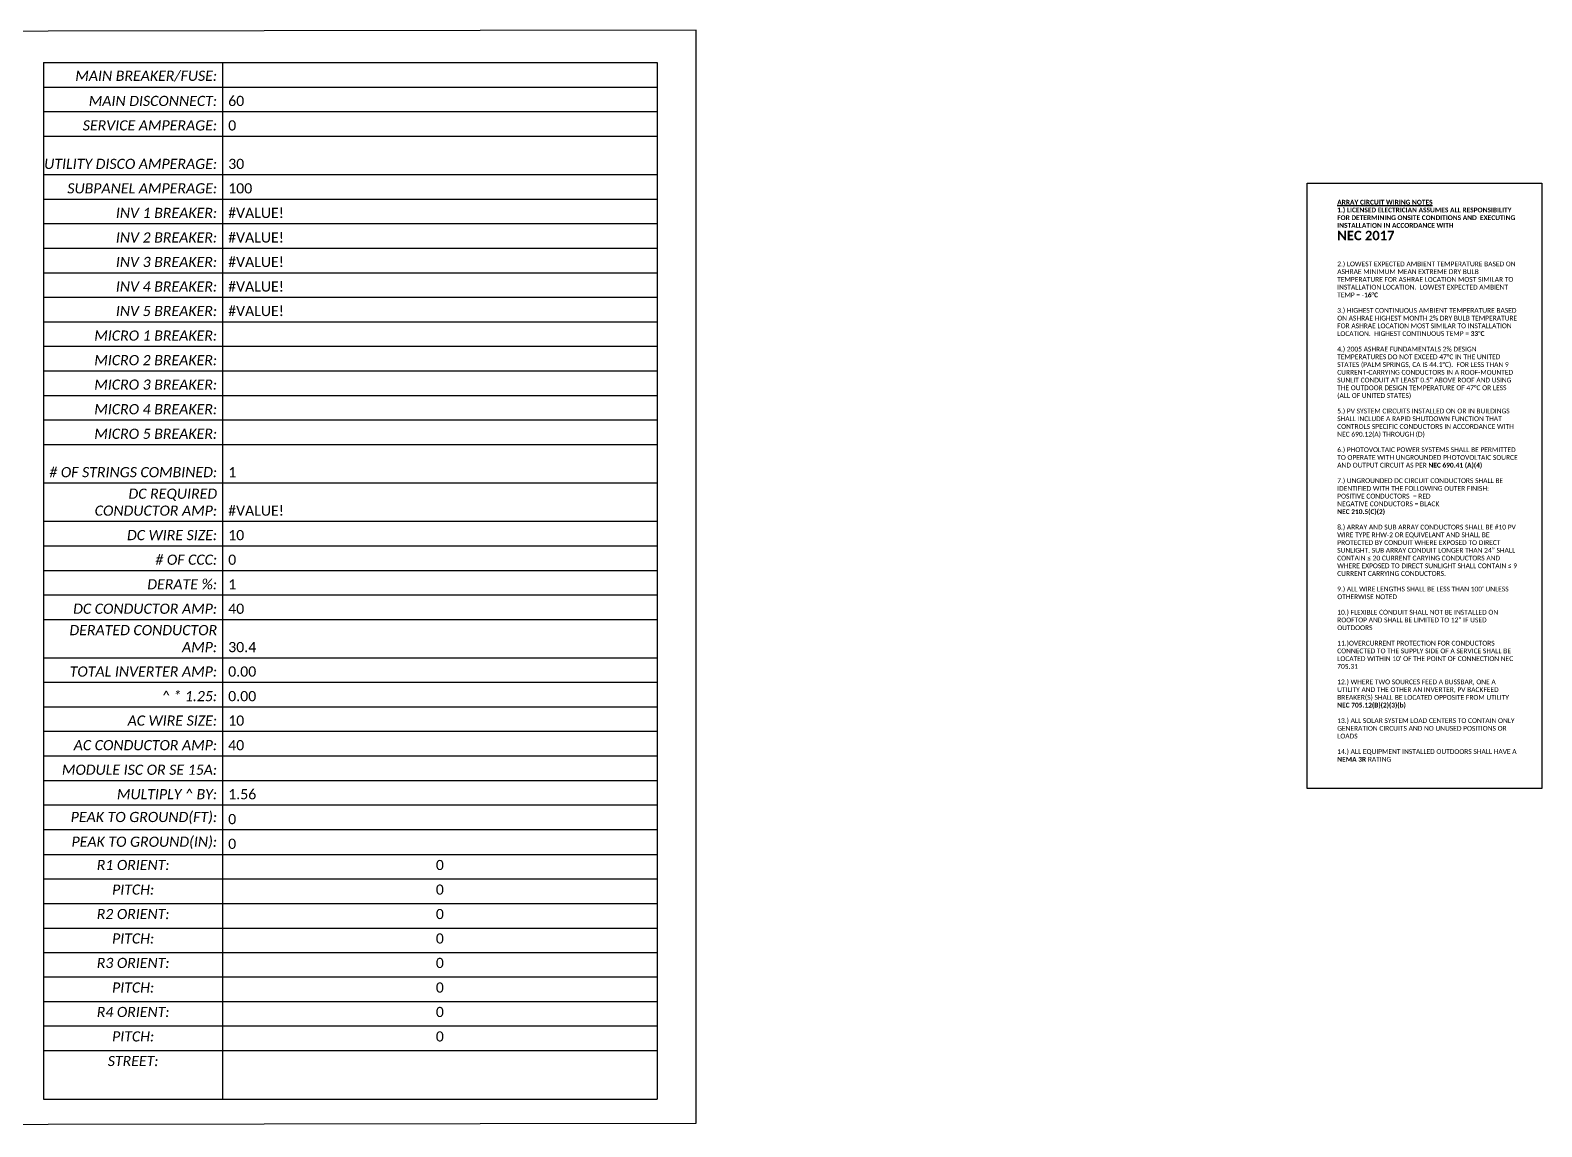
# Model space of a CAD drawing. Header units: feet. Extents: x -13431 to 10063, y 8893 to 29871.
# Drawn here: x 5166 to 6286, y 16778 to 17589 of the extents above; entities that cross this region are included whole.
import ezdxf

# ---------------------------------------------------------------- set-up
doc = ezdxf.new("R2010")
doc.units = ezdxf.units.FT
doc.header["$MEASUREMENT"] = 0
doc.layers.add('LOCKED (NO PRINT)', color=7, linetype='Continuous', plot=False)
doc.layers.add('LOCKED (PRINT)', color=7, linetype='Continuous')
doc.styles.get("Standard").update_dxf_attribs({"font": 'calibri.ttf'})

# ---------------------------------------------------------------- blocks, each defined once
blk = doc.blocks.new('*T113')
at = {"color": 0, "linetype": 'ByBlock', "lineweight": -2, "transparency": 16777216}
for p, q in [((0, 0), (454.5, 0)), ((0, 0), (0, -767.5)), ((132.6, 0), (132.6, -767.5)), ((454.5, 0), (454.5, -767.5)), ((0, -18.3), (454.5, -18.3)), ((0, -36.4), (454.5, -36.4)), ((0, -54.6), (454.5, -54.6)), ((0, -83), (454.5, -83)), ((0, -101.2), (454.5, -101.2)), ((0, -119.4), (454.5, -119.4)), ((0, -137.5), (454.5, -137.5)), ((0, -155.7), (454.5, -155.7)), ((0, -173.8), (454.5, -173.8)), ((0, -192), (454.5, -192)), ((0, -210.2), (454.5, -210.2)), ((0, -228.3), (454.5, -228.3)), ((0, -246.5), (454.5, -246.5)), ((0, -264.7), (454.5, -264.7)), ((0, -282.8), (454.5, -282.8)), ((0, -311.3), (454.5, -311.3)), ((0, -339.7), (454.5, -339.7)), ((0, -357.9), (454.5, -357.9)), ((0, -376.1), (454.5, -376.1)), ((0, -394.2), (454.5, -394.2)), ((0, -412.4), (454.5, -412.4)), ((0, -440.7), (454.5, -440.7)), ((0, -458.9), (454.5, -458.9)), ((0, -477), (454.5, -477)), ((0, -495.2), (454.5, -495.2)), ((0, -513.4), (454.5, -513.4)), ((0, -531.5), (454.5, -531.5)), ((0, -549.7), (454.5, -549.7)), ((0, -568), (454.5, -568)), ((0, -586.4), (454.5, -586.4)), ((0, -604.5), (454.5, -604.5)), ((0, -622.6), (454.5, -622.6)), ((0, -640.8), (454.5, -640.8)), ((0, -658.9), (454.5, -658.9)), ((0, -677), (454.5, -677)), ((0, -695.1), (454.5, -695.1)), ((0, -713.3), (454.5, -713.3)), ((0, -731.4), (454.5, -731.4)), ((0, -767.5), (454.5, -767.5))]:
    blk.add_line(p, q, dxfattribs=at)
at = {"color": 0, "linetype": 'Continuous', "transparency": 16777216}
for s, insert, char_height, width, attachment_point in [('{\\fCalibri|b0|i1|c0;\\c8355711;MAIN BREAKER/FUSE:', (128.5, -14.2), 7.526, 124.479, 9), ('{\\fCalibri|b0|i0|c0;', (136.7, -14.2), 7.526, 313.751, 7), ('{\\fCalibri|b0|i1|c0;\\c8355711;MAIN DISCONNECT:', (128.5, -32.4), 7.526, 124.479, 9), ('{\\fCalibri|b0|i0|c0;60', (136.7, -32.4), 7.526, 313.751, 7), ('{\\fCalibri|b0|i1|c0;\\c8355711;SERVICE AMPERAGE:', (128.5, -50.5), 7.526, 124.479, 9), ('{\\fCalibri|b0|i0|c0;0', (136.7, -50.5), 7.526, 313.751, 7), ('{\\fCalibri|b0|i1|c0;\\c8355711;UTILITY DISCO AMPERAGE:', (128.5, -79), 7.526, 124.479, 9), ('{\\fCalibri|b0|i0|c0;30', (136.7, -79), 7.526, 313.751, 7), ('{\\fCalibri|b0|i1|c0;\\c8355711;SUBPANEL AMPERAGE:', (128.5, -97.1), 7.526, 124.479, 9), ('{\\fCalibri|b0|i0|c0;100', (136.7, -97.1), 7.526, 313.751, 7), ('{\\fCalibri|b0|i1|c0;\\c8355711;INV 1 BREAKER:', (128.5, -115.3), 7.526, 124.479, 9), ('{\\fCalibri|b0|i0|c0;#VALUE!', (136.7, -115.3), 7.526, 313.751, 7), ('{\\fCalibri|b0|i1|c0;\\c8355711;INV 2 BREAKER:', (128.5, -133.5), 7.526, 124.479, 9), ('{\\fCalibri|b0|i0|c0;#VALUE!', (136.7, -133.5), 7.526, 313.751, 7), ('{\\fCalibri|b0|i1|c0;\\c8355711;INV 3 BREAKER:', (128.5, -151.6), 7.526, 124.479, 9), ('{\\fCalibri|b0|i0|c0;#VALUE!', (136.7, -151.6), 7.526, 313.751, 7), ('{\\fCalibri|b0|i1|c0;\\c8355711;INV 4 BREAKER:', (128.5, -169.8), 7.526, 124.479, 9), ('{\\fCalibri|b0|i0|c0;#VALUE!', (136.7, -169.8), 7.526, 313.751, 7), ('{\\fCalibri|b0|i1|c0;\\c8355711;INV 5 BREAKER:', (128.5, -187.9), 7.526, 124.479, 9), ('{\\fCalibri|b0|i0|c0;#VALUE!', (136.7, -187.9), 7.526, 313.751, 7), ('{\\fCalibri|b0|i1|c0;\\c8355711;MICRO 1 BREAKER:', (128.5, -206.1), 7.526, 124.479, 9), ('{\\fCalibri|b0|i0|c0;', (136.7, -206.1), 7.526, 313.751, 7), ('{\\fCalibri|b0|i1|c0;\\c8355711;MICRO 2 BREAKER:', (128.5, -224.3), 7.526, 124.479, 9), ('{\\fCalibri|b0|i1|c0;\\c8355711;MICRO 3 BREAKER:', (128.5, -242.4), 7.526, 124.479, 9), ('{\\fCalibri|b0|i0|c0;', (136.7, -224.3), 7.526, 313.751, 7), ('{\\fCalibri|b0|i0|c0;', (136.7, -242.4), 7.526, 313.751, 7), ('{\\fCalibri|b0|i1|c0;\\c8355711;MICRO 4 BREAKER:', (128.5, -260.6), 7.526, 124.479, 9), ('{\\fCalibri|b0|i0|c0;', (136.7, -260.6), 7.526, 313.751, 7), ('{\\fCalibri|b0|i1|c0;\\c8355711;MICRO 5 BREAKER:', (128.5, -278.8), 7.526, 124.479, 9), ('{\\fCalibri|b0|i0|c0;', (136.7, -278.8), 7.526, 313.751, 7), ('{\\fCalibri|b0|i1|c0;\\c8355711;# OF STRINGS COMBINED:', (128.5, -307.2), 7.526, 124.479, 9), ('{\\fCalibri|b0|i0|c0;1', (136.7, -307.2), 7.526, 313.751, 7), ('{\\fCalibri|b0|i1|c0;\\c8355711;DC REQUIRED CONDUCTOR AMP:', (128.5, -335.7), 7.526, 124.479, 9), ('{\\fCalibri|b0|i0|c0;#VALUE!', (136.7, -335.7), 7.526, 313.751, 7), ('{\\fCalibri|b0|i1|c0;\\c8355711;DC WIRE SIZE:', (128.5, -353.8), 7.526, 124.479, 9), ('{\\fCalibri|b0|i0|c0;10', (136.7, -353.8), 7.526, 313.751, 7), ('{\\fCalibri|b0|i1|c0;\\c8355711;# OF CCC:', (128.5, -372), 7.526, 124.479, 9), ('{\\fCalibri|b0|i0|c0;0', (136.7, -372), 7.526, 313.751, 7), ('{\\fCalibri|b0|i1|c0;\\c8355711;DERATE %:', (128.5, -390.2), 7.526, 124.479, 9), ('{\\fCalibri|b0|i0|c0;1', (136.7, -390.2), 7.526, 313.751, 7), ('{\\fCalibri|b0|i1|c0;\\c8355711;DC CONDUCTOR AMP:', (128.5, -408.3), 7.526, 124.479, 9), ('{\\fCalibri|b0|i0|c0;40', (136.7, -408.3), 7.526, 313.751, 7), ('{\\fCalibri|b0|i1|c0;\\c8355711;DERATED CONDUCTOR AMP:', (128.5, -436.7), 7.526, 124.479, 9), ('{\\fCalibri|b0|i0|c0;30.4', (136.7, -436.7), 7.526, 313.751, 7), ('{\\fCalibri|b0|i1|c0;\\c8355711;TOTAL INVERTER AMP:', (128.5, -454.8), 7.526, 124.479, 9), ('{\\fCalibri|b0|i0|c0;0.00', (136.7, -454.8), 7.526, 313.751, 7), ('{\\fCalibri|b0|i1|c0;\\c8355711;^  * 1.25:', (128.5, -473), 7.526, 124.479, 9), ('{\\fCalibri|b0|i0|c0;0.00', (136.7, -473), 7.526, 313.751, 7), ('{\\fCalibri|b0|i1|c0;\\c8355711;AC WIRE SIZE:', (128.5, -491.1), 7.526, 124.479, 9), ('{\\fCalibri|b0|i0|c0;10', (136.7, -491.1), 7.526, 313.751, 7), ('{\\fCalibri|b0|i1|c0;\\c8355711;AC CONDUCTOR AMP:', (128.5, -509.3), 7.526, 124.479, 9), ('{\\fCalibri|b0|i0|c0;40', (136.7, -509.3), 7.526, 313.751, 7), ('{\\fCalibri|b0|i1|c0;\\c8355711;MODULE ISC OR SE 15A:', (128.5, -527.5), 7.526, 124.479, 9), ('{\\fCalibri|b0|i0|c0;', (136.7, -527.5), 7.526, 313.751, 7), ('{\\fCalibri|b0|i1|c0;\\c8355711;MULTIPLY ^  BY:', (128.5, -545.6), 7.526, 124.479, 9), ('{\\fCalibri|b0|i0|c0;1.56', (136.7, -545.6), 7.526, 313.751, 7), ('{\\fCalibri|b0|i1|c0;\\c8355711;PEAK TO GROUND(FT):', (128.5, -564), 7.526, 124.479, 9), ('{\\fCalibri|b0|i0|c0;0', (136.7, -564), 7.526, 313.751, 7), ('{\\fCalibri|b0|i1|c0;\\c8355711;PEAK TO GROUND(IN):', (128.5, -582.3), 7.526, 124.479, 9), ('{\\fCalibri|b0|i0|c0;0', (136.7, -582.3), 7.526, 313.751, 7), ('{\\fCalibri|b0|i1|c0;\\c8355711;R1 ORIENT:', (66.3, -590.4), 7.5, 124.479, 2), ('{\\fCalibri|b0|i0|c0;0', (293.5, -590.4), 7.5, 313.751, 2), ('{\\fCalibri|b0|i1|c0;\\c8355711;PITCH:', (66.3, -608.6), 7.5, 124.479, 2), ('{\\fCalibri|b0|i0|c0;0', (293.5, -608.6), 7.5, 313.751, 2), ('{\\fCalibri|b0|i1|c0;\\c8355711;R2 ORIENT:', (66.3, -626.7), 7.5, 124.479, 2), ('{\\fCalibri|b0|i0|c0;0', (293.5, -626.7), 7.5, 313.751, 2), ('{\\fCalibri|b0|i1|c0;\\c8355711;PITCH:', (66.3, -644.8), 7.5, 124.479, 2), ('{\\fCalibri|b0|i0|c0;0', (293.5, -644.8), 7.5, 313.751, 2), ('{\\fCalibri|b0|i1|c0;\\c8355711;R3 ORIENT:', (66.3, -662.9), 7.5, 124.479, 2), ('{\\fCalibri|b0|i0|c0;0', (293.5, -662.9), 7.5, 313.751, 2), ('{\\fCalibri|b0|i1|c0;\\c8355711;PITCH:', (66.3, -681.1), 7.5, 124.479, 2), ('{\\fCalibri|b0|i0|c0;0', (293.5, -681.1), 7.5, 313.751, 2), ('{\\fCalibri|b0|i1|c0;\\c8355711;R4 ORIENT:', (66.3, -699.2), 7.5, 124.479, 2), ('{\\fCalibri|b0|i0|c0;0', (293.5, -699.2), 7.5, 313.751, 2), ('{\\fCalibri|b0|i1|c0;\\c8355711;PITCH:', (66.3, -717.3), 7.5, 124.479, 2), ('{\\fCalibri|b0|i0|c0;0', (293.5, -717.3), 7.5, 313.751, 2), ('{\\fCalibri|b0|i1|c0;\\c8355711;STREET:', (66.3, -735.5), 7.5, 124.479, 2)]:
    blk.add_mtext(s, dxfattribs=dict(at, insert=insert, char_height=char_height, width=width, attachment_point=attachment_point))
at = {"color": 10, "linetype": 'Continuous', "transparency": 16777216, "insert": (450.4, -749.4), "char_height": 19, "width": 313.751, "attachment_point": 6}
blk.add_mtext('{\\fCalibri|b0|i0|c0;', dxfattribs=at)
blk = doc.blocks.new('*U234')
at = {"layer": 'LOCKED (PRINT)', "color": 1, "insert": (4.3, 153.2), "char_height": 3.5433, "width": 133.501, "attachment_point": 7, "line_spacing_factor": 0.97}
blk.add_mtext('{\\fCalibri|b1|i0|c0|p34;\\LARRAY CIRCUIT WIRING NOTES\\l\\P1.) LICENSED ELECTRICIAN ASSUMES ALL RESPONSIBILITY FOR DETERMINING ONSITE CONDITIONS AND  EXECUTING INSTALLATION IN ACCORDANCE WITH\\P\\H1.9756x;NEC 2017\\fCalibri|b0|i0|c0|p34;\\H0.50618x;\\P}\\P\\P2.) LOWEST EXPECTED AMBIENT TEMPERATURE BASED ON ASHRAE MINIMUM MEAN EXTREME DRY BULB TEMPERATURE FOR ASHRAE LOCATION MOST SIMILAR TO INSTALLATION LOCATION.  LOWEST EXPECTED AMBIENT TEMP = -{\\fCalibri|b1|i0|c0|p34;16}°{\\fCalibri|b1|i0|c0|p34;C\\P}\\P3.) HIGHEST CONTINUOUS AMBIENT TEMPERATURE BASED ON ASHRAE HIGHEST MONTH 2% DRY BULB TEMPERATURE FOR ASHRAE LOCATION MOST SIMILAR TO INSTALLATION LOCATION.  HIGHEST CONTINUOUS TEMP = {\\fCalibri|b1|i0|c0|p34;33}°{\\fCalibri|b1|i0|c0|p34;C}\\P\\P4.) 2005 ASHRAE FUNDAMENTALS 2% DESIGN TEMPERATURES DO NOT EXCEED 47°C IN THE UNITED STATES (PALM SPRINGS, CA IS 44.1°C).  FOR LESS THAN 9 CURRENT-CARRYING CONDUCTORS IN A ROOF-MOUNTED SUNLIT CONDUIT AT LEAST 0.5" ABOVE ROOF AND USING THE OUTDOOR DESIGN TEMPERATURE OF 47°C OR LESS (ALL OF UNITED STATES)\\P\\P5.) PV SYSTEM CIRCUITS INSTALLED ON OR IN BUILDINGS SHALL INCLUDE A RAPID SHUTDOWN FUNCTION THAT CONTROLS SPECIFIC CONDUCTORS IN ACCORDANCE WITH NEC 690.12(A) THROUGH (D)\\P\\P6.) PHOTOVOLTAIC POWER SYSTEMS SHALL BE PERMITTED TO OPERATE WITH UNGROUNDED PHOTOVOLTAIC SOURCE AND OUTPUT CIRCUIT AS PER {\\fCalibri|b1|i0|c0|p34;NEC 690.41 (A)(4)\\P\\P}7.) UNGROUNDED DC CIRCUIT CONDUCTORS SHALL BE IDENTIFIED WITH THE FOLLOWING OUTER FINISH: POSITIVE CONDUCTORS  = RED\\PNEGATIVE CONDUCTORS = BLACK\\P{\\fCalibri|b1|i0|c0|p34;NEC 210.5(C)(2) \\P}\\P8.) ARRAY AND SUB ARRAY CONDUCTORS SHALL BE #10 PV WIRE TYPE RHW-2 OR EQUIVELANT AND SHALL BE PROTECTED BY CONDUIT WHERE EXPOSED TO DIRECT SUNLIGHT. SUB ARRAY CONDUIT LONGER THAN 24” SHALL CONTAIN ≤ 20 CURRENT CARYING CONDUCTORS AND WHERE EXPOSED TO DIRECT SUNLIGHT SHALL CONTAIN ≤ 9 CURRENT CARRYING CONDUCTORS.\\P\\P9.) ALL WIRE LENGTHS SHALL BE LESS THAN 100\' UNLESS OTHERWISE NOTED  \\P\\P10.) FLEXIBLE CONDUIT SHALL NOT BE INSTALLED ON ROOFTOP AND SHALL BE LIMITED TO 12” IF USED OUTDOORS \\P\\P11.)OVERCURRENT PROTECTION FOR CONDUCTORS CONNECTED TO THE SUPPLY SIDE OF A SERVICE SHALL BE LOCATED WITHIN 10\' OF THE POINT OF CONNECTION NEC 705.31\\P\\P12.) WHERE TWO SOURCES FEED A BUSSBAR, ONE A UTILITY AND THE OTHER AN INVERTER, PV BACKFEED BREAKER(S) SHALL BE LOCATED OPPOSITE FROM UTILITY\\P{\\fCalibri|b1|i0|c0|p34;NEC 705.12(B)(2)(3)(b)} \\P\\P13.) ALL SOLAR SYSTEM LOAD CENTERS TO CONTAIN ONLY GENERATION CIRCUITS AND NO UNUSED POSITIONS OR LOADS\\P\\P14.) ALL EQUIPMENT INSTALLED OUTDOORS SHALL HAVE A {\\fCalibri|b1|i0|c0|p34;NEMA 3R} RATING', dxfattribs=at)

msp = doc.modelspace()

# ---------------------------------------------------------------- linework, layer by layer
at = {"layer": 'LOCKED (NO PRINT)', "color": 1, "linetype": 'Continuous'}
msp.add_lwpolyline([(5659.58, 17589.32), (3899.63, 17586.77), (3899.63, 16777.63), (5659.58, 16780.18)], close=True, dxfattribs=at).dxf.unprotected_set("ltscale", 0)
at = {"layer": 'LOCKED (NO PRINT)'}
msp.add_lwpolyline([(6112.3, 17476.07), (6286.04, 17476.07), (6286.04, 17028.11), (6112.3, 17028.11)], close=True, dxfattribs=at)

# ---------------------------------------------------------------- block references
at = {"color": 3}
msp.add_blockref('*U234', (6130.22, 16894.63), dxfattribs=at)
msp.add_blockref('*T113', (5176.27, 17565.55))

doc.saveas('drawing.dxf')
